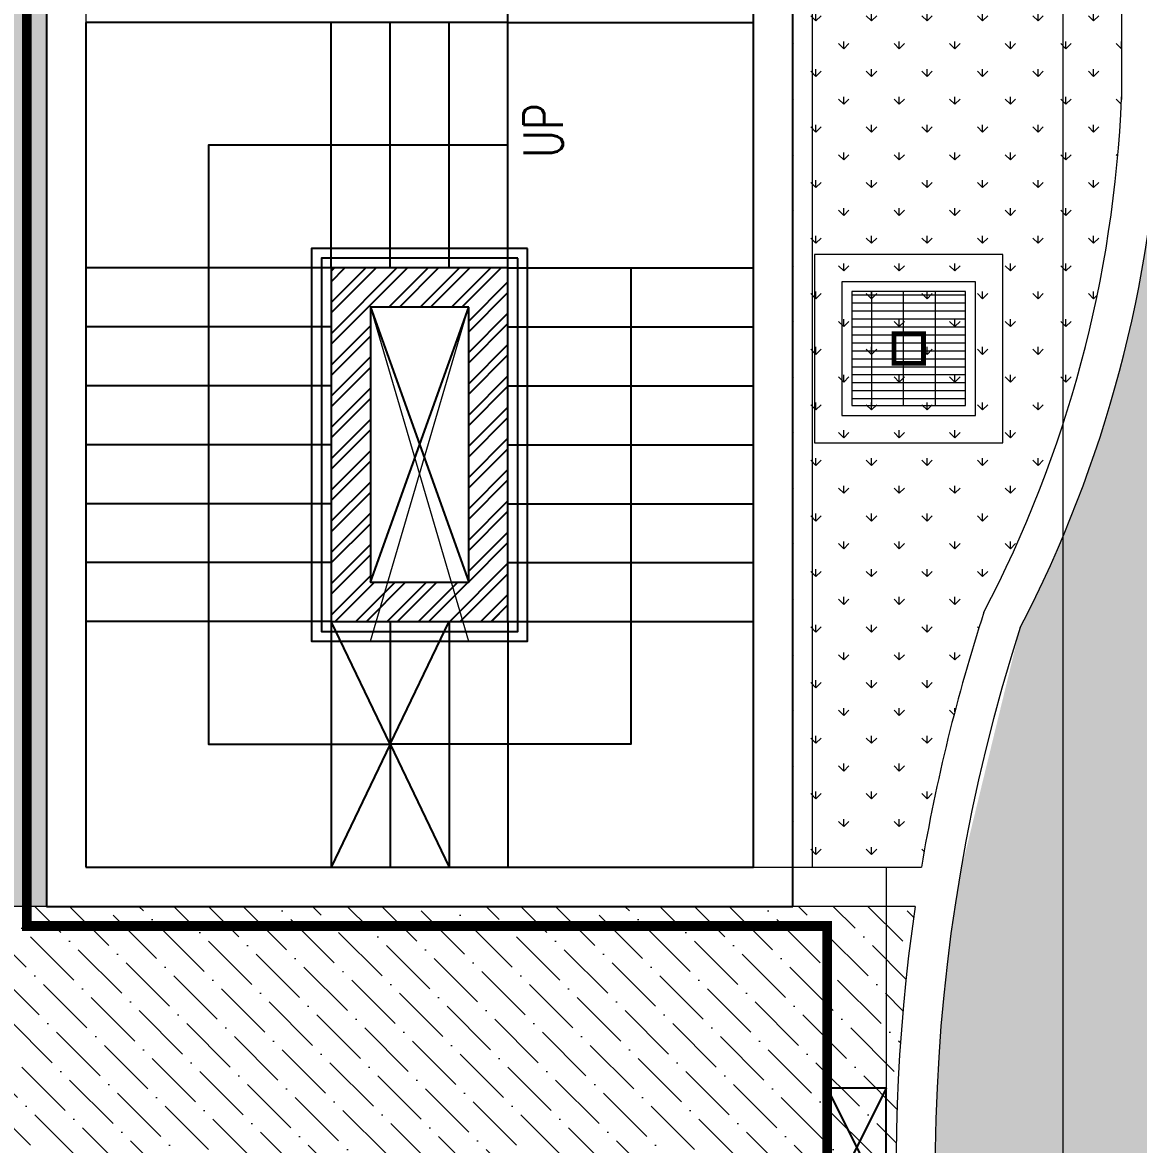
# Model space of a CAD drawing. Header units: millimetres. Extents: x 7964926 to 16080295, y -6277184 to -2986664.
# Drawn here: x 7978488 to 7984172, y -3138910 to -3133197 of the extents above; entities that cross this region are included whole.
import ezdxf

# ---------------------------------------------------------------- set-up
doc = ezdxf.new("R2010")
doc.units = ezdxf.units.MM
doc.header["$LTSCALE"] = 2000
doc.header["$MEASUREMENT"] = 0
for name, pattern in [('( Hidden )', [0.375, 0.25, -0.125]), ('1', [0, 0, 0]), ('CONTINU', [0, 0, 0]), ('HIDDEN', [0.375, 0.25, -0.125])]:
    doc.linetypes.add(name, pattern=pattern)
for name, color, linetype in [('a-cutout', 8, 'Continuous'), ('a-hatch', 8, 'Continuous'), ('a-railing', 2, 'Continuous'), ('a-stair', 1, 'Continuous'), ('a-wall', 8, 'Continuous')]:
    doc.layers.add(name, color=color, linetype=linetype)
for name, color, linetype, lineweight in [('AUDIT_I_180430102448-0', 5, 'Continuous', 9), ('BASEMENT EDGE', 4, 'Continuous', 5), ('L - paving', 9, 'Continuous', 5), ('L- existing trees', 76, 'Continuous', 18), ('L-CHAMBERS', 50, 'Continuous', 5), ('L-CORECUT', 4, 'Continuous', 5), ('L-ELE 2', 30, 'Continuous', 15), ('L-ELE 4', 27, 'Continuous', 9), ('L-Paver 400x400', 250, '1', 13), ('L-SHRUBS', 96, 'Continuous', 18), ('STR-Capital', 8, 'Continuous', 15), ('STR-Podium Beam', 8, 'Continuous', 15), ('STR-Retaining Wall', 250, 'HIDDEN', 15), ('STR-Stair Case', 251, 'Continuous', 15)]:
    doc.layers.add(name, color=color, linetype=linetype, lineweight=lineweight)
doc.styles.get("Standard").update_dxf_attribs({"font": 'romans.shx', "width": 0.75})
pattern_1 = [(90, (0.1326889004558325, -9.601470082998276e-06), (-141.4213562, 141.4213562), [37.5, -245.3427126]), (45, (0.1326889004558325, -9.601470082998276e-06), (-141.4213562373095, 141.4213562373095), [37.5, -162.5]), (135, (0.1326889004558325, -9.601470082998276e-06), (-141.4213562373095, -141.4213562373095), [37.5, -162.5])]
pattern_2 = [(45, (0.8185779266059399, 62375.11433652462), (66.29126073623884, 243.0679560328757), [312.5, -62.5, 0, -62.5])]

# ---------------------------------------------------------------- blocks, each defined once
blk = doc.blocks.new('plam 1')
at = {"layer": 'L- existing trees'}
blk.add_circle((18691.24329189213, 10681.50307737615), 0.01259822064505469, dxfattribs=at)
for centre, major_axis, ratio, start_param, end_param in [((18692.18483846516, 10682.00705469291), (-0.7551500129593981, 0.7551500129593984), 0.9999999999221821, -0.142479172760305, 1.26503951691869), ((18690.59946198878, 10682.35859462703), (-0.7571085495885552, 0.7571085495885551), 0.9999999999214267, 3.013099626958253, 4.416231272074521), ((18691.27760801913, 10682.57046928463), (-0.755150012958269, 0.7551500129582689), 0.9999999999264555, 0.9047183779975385, 2.31223706823846), ((18690.18047726691, 10681.37326294998), (-0.7571085495863722, 0.7571085495863723), 0.9999999999260709, 4.060297177710615, 5.463428823434016), ((18692.15052233815, 10680.93966278443), (-0.755150012960137, 0.7551500129601366), 0.9999999999209107, -1.189676724922368, 0.2178419665983262), ((18691.66227661401, 10682.48840905321), (-0.7571085495877312, 0.7571085495877311), 0.9999999999241717, 1.965902074801756, 3.369033721785306), ((18690.82430717025, 10680.51774569909), (-0.7571085495877312, 0.7571085495877311), 0.9999999999241717, -1.175690578788037, 0.2274410681955126), ((18691.8871217955, 10680.64756012527), (-0.7571085495885552, 0.7571085495885551), 0.9999999999214267, -0.1284930266315407, 1.274638618484728), ((18691.20897576513, 10680.43568546768), (-0.7551500129613562, 0.7551500129613561), 0.9999999999224967, 4.04631103158885, 5.453829721822878), ((18690.33606144613, 10682.06649196788), (-0.7551500129593878, 0.7551500129593877), 0.999999999925126, 1.951915928665749, 3.35943462018723), ((18690.3017453191, 10680.9991000594), (-0.7551500129585874, 0.7551500129585873), 0.9999999999256194, 2.999113480829971, 4.406632170507497), ((18692.3061065174, 10681.63289180233), (-0.7571085495892501, 0.75710854958925), 0.9999999999211854, 0.9187045241248621, 2.321836169841844)]:
    blk.add_ellipse(centre, major_axis=major_axis, ratio=ratio, start_param=start_param, end_param=end_param, dxfattribs=at)
blk = doc.blocks.new('cb 1')
at = {"layer": 'L-Paver 400x400', "true_color": 0x636466}
h = blk.add_hatch(dxfattribs=at)
h.set_pattern_fill('GRATE', color=251, scale=1300)
h.set_pattern_definition([(0, (0, 0), (0, 40.625), []), (90, (0, 0), (-162.5, 9.950255243072245e-15), [])])
h.paths.add_polyline_path([(8080577.548487278, -3139539.649760513), (8079997.548487278, -3139539.649760513), (8079997.548487278, -3140119.649760513), (8080577.548487278, -3140119.649760513)])
at = {"layer": 'L-CHAMBERS', "color": 8}
blk.add_lwpolyline([(8079807.548487278, -3140309.649760513), (8080767.548487278, -3140309.649760513), (8080767.548487278, -3139349.649760513), (8079807.548487278, -3139349.649760513)], close=True, dxfattribs=at)
at = {"layer": 'L-CHAMBERS', "color": 37}
for points in [[(8079947.548487278, -3140169.649760513), (8080627.548487278, -3140169.649760513), (8080627.548487278, -3139489.649760513), (8079947.548487278, -3139489.649760513)], [(8079997.548487278, -3140119.649760513), (8080577.548487278, -3140119.649760513), (8080577.548487278, -3139539.649760513), (8079997.548487278, -3139539.649760513)]]:
    blk.add_lwpolyline(points, close=True, dxfattribs=at)

msp = doc.modelspace()

# ---------------------------------------------------------------- hatches: boundary and pattern name
at = {"layer": 'a-hatch', "linetype": 'Continuous'}
h = msp.add_hatch(dxfattribs=at)
h.set_pattern_fill('ANSI32', color=256, scale=300)
h.set_pattern_definition([(45, (4724581.121281289, -990281.4565841975), (-79.5495128834866, 79.5495128834866), []), (45, (4724634.154289789, -990281.4565841975), (-79.5495128834866, 79.5495128834866), [])])
h.paths.add_polyline_path([(7980760.206521817, -3134647.465291387), (7980260.206521817, -3134647.465291387), (7980260.206521817, -3136047.465291386), (7980760.206521813, -3136047.465291385)], flags=16)
h.paths.add_polyline_path([(7980960.206521817, -3134447.465291386), (7980060.206521817, -3134447.465291387), (7980060.206521813, -3136247.465291386), (7980960.206521813, -3136247.465291385)])
h = msp.add_hatch(dxfattribs=at)
h.set_pattern_fill('ANSI32', color=256, scale=300, angle=360)
h.set_pattern_definition([(44.99999999999999, (4724581.184531912, -990281.4564727275), (-79.54951288348659, 79.54951288348661), []), (44.99999999999999, (4724634.217540413, -990281.4564727275), (-79.54951288348659, 79.54951288348661), [])])
h.paths.add_polyline_path([(7980260.269772436, -3136047.465179916), (7980260.269772436, -3134647.465179917), (7980760.269772436, -3134647.465179917), (7980760.269772433, -3136047.465179916)], flags=16)
h.paths.add_polyline_path([(7980060.269772436, -3136247.465179916), (7980060.269772436, -3134447.465179917), (7980960.269772436, -3134447.465179916), (7980960.269772433, -3136247.465179916)])
at = {"layer": 'L - paving'}
h = msp.add_hatch(dxfattribs=at)
h.set_pattern_fill('ANSI36', color=37, scale=1000)
h.set_pattern_definition(pattern_2)
edge = h.paths.add_edge_path()
edge.add_line((7992136.253626462, -3148034.96646662), (7992136.253626462, -3147784.96646662))
edge.add_arc((7992306.324730385, -3140956.623095941), 6830.460992370101, 268.5732495054793, 291.2160302163969)
edge.add_arc((7997602.285093603, -3156184.966466388), 9299.99999976767, 89.99999999986801, 107.6780703949938, ccw=False)
edge.add_line((7997602.285093624, -3146884.96646662), (7997602.285093624, -3145034.966466619))
edge.add_arc((7997602.285093624, -3156184.9664666), 11149.99999998091, 90, 107.6780704830088)
edge.add_arc((7992136.253625932, -3139034.966466785), 6850.000000003242, 162.2472098696303, 287.678070487642, ccw=False)
edge.add_arc((7974192.159000194, -3131834.184324568), 12512.27109988789, 335.8849368719528, 350.1766932837552)
edge.add_line((7986520.982429813, -3133968.907004067), (7984258.098864128, -3133968.907004067))
edge.add_arc((7977879.431459653, -3133322.323556682), 6411.354615940402, 332.5518691598264, 354.2118956154298, ccw=False)
edge.add_line((7983569.050172961, -3136277.60812987), (7983260.869696219, -3137542.465179925))
edge.add_arc((7992136.253629111, -3139034.9664671), 9000.00000269124, 170.4543437858088, 171.4430528744659)
edge.add_arc((7992162.879508385, -3139026.220079937), 9025.036910237823, 171.5231127321314, 224.8467537077256)
edge.add_line((7985764.16882064, -3145390.793338664), (7985927.846079977, -3145550.768469194))
edge.add_arc((7992136.253626521, -3139034.966466545), 9000.000000094495, 226.3838957769742, 238.6611735140266)
edge.add_line((7987455.371477143, -3146721.925703157), (7987825.702009929, -3146032.589657113))
edge.add_line((7987825.702009929, -3146032.589657113), (7988671.389385467, -3146486.916480949))
edge.add_line((7988671.389385467, -3146486.916480949), (7988300.776012066, -3147176.779008645))
edge.add_arc((7992136.253626463, -3139034.966466614), 9000.000000006448, 244.7756255570314, 269.9999999999941)
h = msp.add_hatch(dxfattribs=at)
h.set_pattern_fill('ANSI36', color=37, scale=1000)
h.set_pattern_definition(pattern_2)
edge = h.paths.add_edge_path()
edge.add_line((7992136.253626462, -3148034.966466621), (7992136.253626462, -3147784.96646662))
edge.add_arc((7992306.324730385, -3140956.623095941), 6830.460992370101, 268.5732495054793, 291.2160302163969)
edge.add_arc((7997602.285093603, -3156184.966466388), 9299.99999976767, 89.99999999986801, 107.6780703949938, ccw=False)
edge.add_line((7997602.285093624, -3146884.96646662), (7997602.285093624, -3145034.966466619))
edge.add_arc((7997602.285093624, -3156184.9664666), 11149.99999998091, 90, 107.6780704830088)
edge.add_arc((7992136.253625932, -3139034.966466785), 6850.000000003242, 162.2472098696303, 287.678070487642, ccw=False)
edge.add_arc((7974192.159000194, -3131834.184324568), 12512.27109988789, 335.8849368719528, 350.1766932837552)
edge.add_line((7986520.982429813, -3133968.907004067), (7984258.098864128, -3133968.907004067))
edge.add_arc((7977879.431459653, -3133322.323556682), 6411.354615940402, 332.5518691598264, 354.2118956154298, ccw=False)
edge.add_line((7983569.050172961, -3136277.60812987), (7983260.869696219, -3137542.465179923))
edge.add_arc((7983415.587677861, -3138827.695208563), 1294.509127182476, 83.13567760408239, 96.86432325335761, ccw=False)
edge.add_arc((7992114.518095109, -3139047.702520507), 8675.788490501049, 170.0087010145854, 226.4297970721828)
edge.add_line((7986134.792998086, -3145333.575069004), (7985927.846079867, -3145550.768469089))
edge.add_arc((7992136.253626492, -3139034.966466583), 9000.000000047226, 226.383895775975, 238.6611735140586)
edge.add_line((7987455.371477143, -3146721.925703157), (7987825.702009929, -3146032.589657113))
edge.add_line((7987825.702009929, -3146032.589657113), (7988671.389385467, -3146486.916480949))
edge.add_line((7988671.389385467, -3146486.916480949), (7988300.776012066, -3147176.779008645))
edge.add_arc((7992136.253626464, -3139034.966466615), 9000.000000006003, 244.7756255570235, 269.9999999999881)
h = msp.add_hatch(dxfattribs=at)
h.set_pattern_fill('ANSI36', color=256, scale=1000, angle=90)
h.set_pattern_definition([(135, (0.1959395222365856, 0.0001018689945340157), (-243.0679560328757, 66.29126073623885), [312.5, -62.5, 0, -62.5])])
edge = h.paths.add_edge_path()
edge.add_line((7975883.302339546, -3151336.458172908), (7979904.333849629, -3151412.782368306))
edge.add_line((7979904.333849631, -3151412.782368305), (7981105.781595079, -3141697.465179921))
edge.add_line((7981105.781595077, -3141697.465179921), (7983329.94335475, -3141697.465179923))
edge.add_arc((7992136.253626466, -3139034.966466619), 9200.000000002954, 171.6406819610821, 196.8221600657131, ccw=False)
edge.add_line((7983033.996197227, -3137697.465179923), (7977569.972683281, -3137697.465179911))
edge.add_line((7977569.972683281, -3137697.465179912), (7975883.302339548, -3151336.458172908))
at = {"layer": 'L-SHRUBS'}
h = msp.add_hatch(dxfattribs=at)
h.set_pattern_fill('GRASS', color=256, scale=200)
h.set_pattern_definition(pattern_1)
h.paths.add_polyline_path([(7984085.233258184, -3128908.35825134), (7974840.964154959, -3128908.358251338), (7974109.250305589, -3134903.014366015), (7977858.191060927, -3135366.321495241), (7977569.972683281, -3137697.465179912), (7978610.206521809, -3137697.465291383), (7978610.206521824, -3131897.465291387), (7980910.26977244, -3131897.465291393), (7980910.26977244, -3130497.465179923), (7984085.233258184, -3130497.465179925)])
h = msp.add_hatch(dxfattribs=at)
h.set_pattern_fill('GRASS', color=256, scale=200)
h.set_pattern_definition(pattern_1)
edge = h.paths.add_edge_path()
edge.add_line((7984085.23325818, -3133568.930951358), (7984085.233258178, -3132397.465179923))
edge.add_line((7984085.23325818, -3132397.465179923), (7982510.269772451, -3132397.465179923))
edge.add_line((7982510.269772451, -3132397.465179923), (7982510.269772451, -3132497.465333093))
edge.add_line((7982510.269772451, -3132497.465333093), (7982410.206521828, -3132497.465333093))
edge.add_line((7982410.206521828, -3132497.465333093), (7982410.206521812, -3137497.465179923))
edge.add_line((7982410.206521811, -3137497.465179923), (7983065.636790029, -3137497.465179924))
edge.add_arc((7992136.253626462, -3139034.966466621), 9199.999999999049, 162.3219185300474, 170.3796053556034, ccw=False)
edge.add_arc((7977680.843980839, -3133288.150145767), 6410.541309165528, 332.5704440897123, 357.4896498439084)

# ---------------------------------------------------------------- linework, layer by layer
at = {"layer": 'a-cutout', "color": 8, "linetype": 'HIDDEN', "ltscale": 1000}
for p, q in [((7980260.206521817, -3134647.46525011), (7980760.206521809, -3136047.465250107)), ((7980260.206521817, -3136047.465250109), (7980760.206521817, -3134647.46525011)), ((7980260.206521817, -3134647.465291387), (7980760.206521809, -3136047.465291385)), ((7980260.206521817, -3136047.465291386), (7980760.206521817, -3134647.465291387))]:
    msp.add_line(p, q, dxfattribs=at)
at = {"layer": 'a-cutout', "color": 1}
for p, q in [((7982886.057686944, -3138622.465240723), (7982586.057686947, -3139222.465240723)), ((7982586.057686947, -3138622.465240723), (7982886.057686944, -3139222.465240723)), ((7982886.057686944, -3138622.465240723), (7982586.057686947, -3139222.465240723)), ((7982586.057686947, -3138622.465240723), (7982886.057686944, -3139222.465240723))]:
    msp.add_line(p, q, dxfattribs=at)
msp.add_lwpolyline([(7982586.057686947, -3138622.465240723), (7982586.057686947, -3139222.465240723), (7982886.057686944, -3139222.465240723), (7982886.057686944, -3138622.465240723)], close=True, dxfattribs=at)
msp.add_lwpolyline([(7982586.057686947, -3138622.465240723), (7982586.057686947, -3139222.465240723), (7982886.057686944, -3139222.465240723), (7982886.057686944, -3138622.465240723)], close=True, dxfattribs=at)
at = {"layer": 'a-railing', "lineweight": 25}
for points in [[(7981060.269772436, -3134347.465179916), (7979960.269772436, -3134347.465179917), (7979960.269772433, -3136347.465179917), (7981060.269772433, -3136347.465179916)], [(7981010.269772436, -3134397.465179916), (7980010.269772436, -3134397.465179917), (7980010.269772436, -3136297.465179916), (7981010.269772433, -3136297.465179916)]]:
    msp.add_lwpolyline(points, close=True, dxfattribs=at)
at = {"layer": 'a-stair', "lineweight": 25}
for p, q in [((7980060.269772436, -3134447.465179917), (7980060.26977244, -3133197.465179917)), ((7980360.269772436, -3134447.465179919), (7980360.269772436, -3133197.465179919)), ((7980660.269772436, -3134447.465179916), (7980660.269772436, -3133197.465179916)), ((7980960.269772436, -3134447.465179916), (7980960.269772436, -3133197.465179917)), ((7980060.269772436, -3134447.465179917), (7978810.269772436, -3134447.465179914)), ((7980960.269772436, -3134447.465179916), (7982210.269772436, -3134447.465179919)), ((7980060.269772436, -3134747.465179917), (7978810.269772436, -3134747.465179914)), ((7980960.269772436, -3134747.465179916), (7982210.269772436, -3134747.465179919)), ((7980060.269772436, -3135047.465179917), (7978810.269772436, -3135047.465179914)), ((7980960.269772436, -3135047.465179916), (7982210.269772436, -3135047.465179919)), ((7980060.269772436, -3135347.465179917), (7978810.269772436, -3135347.465179916)), ((7980960.269772436, -3135347.465179917), (7982210.269772436, -3135347.465179921)), ((7980060.269772436, -3135647.465179917), (7978810.269772436, -3135647.465179912)), ((7980960.269772436, -3135647.465179917), (7982210.269772436, -3135647.465179921)), ((7980060.269772436, -3135947.465179917), (7978810.269772436, -3135947.465179916)), ((7980960.269772433, -3135947.465179916), (7982210.269772433, -3135947.465179919)), ((7980060.269772436, -3136247.465179917), (7978810.269772436, -3136247.465179912)), ((7980060.269772436, -3136247.465179916), (7980060.269772429, -3137497.465179916)), ((7980360.269772433, -3136247.465179917), (7980360.269772433, -3137497.465179917)), ((7980660.269772433, -3136247.465179916), (7980660.269772433, -3137497.465179916)), ((7980960.269772433, -3136247.465179916), (7980960.269772429, -3137497.465179916)), ((7980960.269772433, -3136247.465179916), (7980960.269772433, -3137497.465179916)), ((7980960.269772433, -3136247.465179916), (7982210.269772433, -3136247.465179919))]:
    msp.add_line(p, q, dxfattribs=at)
at = {"layer": 'a-stair'}
msp.add_line((7980960.206521817, -3133197.465291387), (7982210.20652182, -3133197.465291389), dxfattribs=at)
at = {"layer": 'a-stair', "color": 2, "lineweight": 25}
for points in [[(7980960.269772436, -3133822.465179916), (7979435.269772436, -3133822.465179916), (7979435.26977244, -3136872.465179916), (7980360.269772433, -3136872.465179916), (7980060.269772429, -3137497.465179916)], [(7981585.26977244, -3134447.465179917), (7981585.26977244, -3136872.465179916), (7980360.269772433, -3136872.465179916), (7980660.269772433, -3137497.465179916)], [(7980360.269772433, -3136872.465179916), (7980060.269772436, -3136247.465179916)], [(7980360.269772433, -3136872.465179916), (7980660.269772433, -3136247.465179916)]]:
    msp.add_lwpolyline(points, dxfattribs=at)
at = {"layer": 'a-wall'}
for p, q in [((7978610.206521824, -3131897.465250111), (7978610.206521809, -3137697.465250106)), ((7978610.206521824, -3131897.465291387), (7978610.206521809, -3137697.465291383)), ((7982210.206521817, -3134447.465250113), (7982210.20652182, -3131897.465250116)), ((7982210.206521817, -3134447.465291389), (7982210.20652182, -3131897.465291393)), ((7982410.206521809, -3137697.465250115), (7982410.206521828, -3131897.465250116)), ((7982410.206521809, -3137697.465291392), (7982410.206521828, -3131897.465291393)), ((7980960.206521817, -3133197.46525011), (7978810.20652182, -3133197.465250106)), ((7978810.20652182, -3133197.465250106), (7978810.206521809, -3137497.465250107)), ((7980960.206521817, -3133197.465291387), (7978810.20652182, -3133197.465291383)), ((7978810.20652182, -3133197.465291383), (7978810.206521809, -3137497.465291384)), ((7982210.206521813, -3137497.465250113), (7982210.206521817, -3134447.465250113)), ((7982210.206521813, -3137497.465291389), (7982210.206521817, -3134447.465291389)), ((7978810.206521809, -3137497.465250107), (7982210.206521813, -3137497.465250115)), ((7978810.206521809, -3137497.465291384), (7982210.206521813, -3137497.465291392)), ((7978610.206521809, -3137697.465250106), (7982410.206521809, -3137697.465250115)), ((7978610.206521809, -3137697.465291383), (7982410.206521809, -3137697.465291392))]:
    msp.add_line(p, q, dxfattribs=at)
at = {"layer": 'a-wall', "linetype": 'Continuous'}
for p, q in [((7980960.206521817, -3133197.46525011), (7980960.20652182, -3132097.465250114)), ((7980960.206521817, -3133197.465291387), (7980960.20652182, -3132097.465291391))]:
    msp.add_line(p, q, dxfattribs=at)
at = {"layer": 'a-wall'}
for points in [[(7980960.206521817, -3134447.465291386), (7980060.206521817, -3134447.465291387), (7980060.206521813, -3136247.465291386), (7980960.206521813, -3136247.465291385)], [(7980760.206521817, -3134647.465291387), (7980260.206521817, -3134647.465291387), (7980260.206521817, -3136047.465291386), (7980760.206521813, -3136047.465291385)]]:
    msp.add_lwpolyline(points, close=True, dxfattribs=at)
at = {"layer": 'AUDIT_I_180430102448-0', "lineweight": 25}
for p, q in [((7980960.269772442, -3133197.465179917), (7980960.26977244, -3132397.465179923)), ((7980960.269772436, -3133197.465179917), (7978810.269772436, -3133197.465179917))]:
    msp.add_line(p, q, dxfattribs=at)
at = {"layer": 'BASEMENT EDGE', "color": 2, "linetype": '( Hidden )', "ltscale": 0.01, "const_width": 50}
msp.add_lwpolyline([(7981805.827278946, -3086059.967953469), (7976491.006109476, -3129797.46565373), (7978510.206521805, -3129797.46565373), (7978510.206521805, -3137797.465291389), (7982586.190326475, -3137797.465291393), (7982586.190326475, -3145584.965291392), (8038276.190326475, -3145584.965291392), (8038276.190326475, -3143084.965291393), (8166136.190326478, -3143084.965291393), (8166136.191441908, -3086059.965282003)], close=True, dxfattribs=at)
at = {"layer": 'L-CORECUT', "const_width": 25}
for points in [[(7982926.036457985, -3134783.000009171), (7983076.036457985, -3134783.000009171), (7983076.036457985, -3134933.000009171), (7982926.036457985, -3134933.000009171)], [(7982926.036457985, -3134783.000009171), (7983076.036457985, -3134783.000009171), (7983076.036457985, -3134933.000009171), (7982926.036457985, -3134933.000009171)], [(7982926.036457984, -3134783.000009171), (7983076.036457984, -3134783.000009171), (7983076.036457984, -3134933.000009171), (7982926.036457984, -3134933.000009171)], [(7982926.036457984, -3134783.000009171), (7983076.036457984, -3134783.000009171), (7983076.036457984, -3134933.000009171), (7982926.036457984, -3134933.000009171)]]:
    msp.add_lwpolyline(points, close=True, dxfattribs=at)
at = {"layer": 'L-ELE 2'}
for p, q in [((7984085.233258182, -3132397.465179923), (7984085.233258182, -3133589.103108658)), ((7982410.269772433, -3137497.465179923), (7983065.63679003, -3137497.465179924)), ((7978610.269772433, -3137697.465179912), (7977569.972683281, -3137697.465179912))]:
    msp.add_line(p, q, dxfattribs=at)
for centre, radius, start, end in [((7977879.431459613, -3133322.323556663), 6211.354615983763, 332.3989095262418, 357.6152065196306), ((7977879.431459613, -3133322.323556663), 6411.354615983763, 332.5518691598477, 357.6152065196306), ((7992136.253626462, -3139034.96646662), 9200, 162.0531260014757, 170.379605355613), ((7992136.253626462, -3139034.96646662), 9000, 162.1592050935436, 226.3838958105937)]:
    msp.add_arc(centre, radius, start, end, dxfattribs=at)
at = {"layer": 'L-ELE 4', "color": 2, "linetype": '( Hidden )', "ltscale": 0.01, "const_width": 50}
msp.add_lwpolyline([(7981805.827280783, -3086059.967953469), (7976491.006111314, -3129797.46565373), (7978510.206523643, -3129797.46565373), (7978510.206523643, -3137797.465291389), (7982586.190328312, -3137797.465291393), (7982586.190328312, -3145584.965291392), (8038276.190328312, -3145584.965291392), (8038276.190328312, -3143084.965291393), (8166136.190328316, -3143084.965291393), (8166136.191443746, -3086059.965282003)], close=True, dxfattribs=at)
at = {"layer": 'L-ELE 4', "color": 8}
msp.add_lwpolyline([(7983033.996197398, -3137697.465178754), (7982410.206521809, -3137697.465178752)], dxfattribs=at)
msp.add_arc((7992136.253626462, -3139034.96646662), 9200, 171.6406819537117, 196.8221600688004, dxfattribs=at)
at = {"layer": 'STR-Capital', "linetype": 'HIDDEN', "ltscale": 0.005}
msp.add_line((7983786.057686947, -3131097.465977102), (7983786.057686947, -3143984.965240724), dxfattribs=at)
msp.add_line((7983786.057686947, -3131097.465977102), (7983786.057686947, -3143984.965240724), dxfattribs=at)
at = {"layer": 'STR-Podium Beam', "linetype": 'HIDDEN', "lineweight": 5, "ltscale": 0.005}
for p, q in [((7982510.073882293, -3132497.465240723), (7982510.073882293, -3137497.46524072)), ((7982510.073882293, -3132497.465240723), (7982510.073882293, -3137497.46524072)), ((7982210.073882293, -3133197.46524072), (7982210.073882293, -3137497.46524072)), ((7982210.073882293, -3133197.46524072), (7982210.073882293, -3137497.46524072))]:
    msp.add_line(p, q, dxfattribs=at)
at = {"layer": 'STR-Retaining Wall', "linetype": 'HIDDEN', "ltscale": 0.005}
for p, q in [((7978510.073882291, -3137797.465240718), (7978510.073885607, -3129497.465339334)), ((7978510.073882291, -3137797.465240718), (7978510.073885607, -3129497.465339334)), ((7978810.073882287, -3129797.465240723), (7978810.073882289, -3137497.46524072)), ((7978810.073882287, -3129797.465240723), (7978810.073882289, -3137497.46524072)), ((7978810.073882289, -3137497.46524072), (7982886.057686951, -3137497.46524072)), ((7978810.073882289, -3137497.46524072), (7982886.057686951, -3137497.46524072)), ((7982886.057686951, -3137497.46524072), (7982886.057686944, -3145284.965240724)), ((7982886.057686951, -3137497.46524072), (7982886.057686944, -3145284.965240724)), ((7982586.057686947, -3137797.465240718), (7978510.073882291, -3137797.465240718)), ((7982586.057686947, -3137797.465240718), (7978510.073882291, -3137797.465240718))]:
    msp.add_line(p, q, dxfattribs=at)
at = {"layer": 'STR-Retaining Wall', "linetype": 'Continuous'}
msp.add_lwpolyline([(8024038.273987453, -3145584.965240723), (7982586.057686944, -3145584.965240725), (7982586.057686947, -3137797.465240718)], dxfattribs=at)
msp.add_lwpolyline([(8024038.273987453, -3145584.965240723), (7982586.057686944, -3145584.965240725), (7982586.057686947, -3137797.465240718)], dxfattribs=at)
at = {"layer": 'STR-Stair Case', "linetype": 'CONTINU'}
for p, q in [((7980960.073882297, -3133822.465240717), (7979435.073882295, -3133822.465240717)), ((7979435.073882295, -3133822.465240717), (7979435.073882297, -3136872.465240717)), ((7980960.073882297, -3133822.465240717), (7979435.073882295, -3133822.465240717)), ((7979435.073882295, -3133822.465240717), (7979435.073882297, -3136872.465240717)), ((7981060.073882295, -3134347.465240717), (7979960.073882295, -3134347.465240719)), ((7979960.073882295, -3134347.465240719), (7979960.073882289, -3136347.465240718)), ((7981060.073882295, -3134347.465240717), (7979960.073882295, -3134347.465240719)), ((7979960.073882295, -3134347.465240719), (7979960.073882289, -3136347.465240718)), ((7981060.073882289, -3136347.465240717), (7981060.073882295, -3134347.465240717)), ((7981060.073882289, -3136347.465240717), (7981060.073882295, -3134347.465240717)), ((7981010.073882293, -3134397.465240717), (7980010.073882295, -3134397.465240719)), ((7980010.073882295, -3134397.465240719), (7980010.073882293, -3136297.465240717)), ((7981010.073882293, -3134397.465240717), (7980010.073882295, -3134397.465240719)), ((7980010.073882295, -3134397.465240719), (7980010.073882293, -3136297.465240717)), ((7980960.073882297, -3134447.465240717), (7980060.073882295, -3134447.465240718)), ((7980060.073882295, -3134447.465240718), (7980060.073882291, -3136247.465240717)), ((7980060.073882295, -3134464.206798305), (7980076.81543988, -3134447.465240718)), ((7980060.073882295, -3134623.305824072), (7980235.914465647, -3134447.465240718)), ((7980060.073882293, -3134782.404849839), (7980395.013491414, -3134447.465240718)), ((7980060.073882295, -3134517.239806804), (7980129.848448381, -3134447.465240718)), ((7980060.073882293, -3134676.338832572), (7980288.947474148, -3134447.465240718)), ((7980060.073882293, -3134835.437858338), (7980448.046499915, -3134447.465240718)), ((7980960.073882297, -3134447.465240717), (7980060.073882295, -3134447.465240718)), ((7980060.073882295, -3134447.465240718), (7980060.073882291, -3136247.465240717)), ((7980060.073882295, -3134464.206798305), (7980076.81543988, -3134447.465240718)), ((7980060.073882295, -3134623.305824072), (7980235.914465647, -3134447.465240718)), ((7980060.073882293, -3134782.404849839), (7980395.013491414, -3134447.465240718)), ((7980060.073882295, -3134517.239806804), (7980129.848448381, -3134447.465240718)), ((7980060.073882293, -3134676.338832572), (7980288.947474148, -3134447.465240718)), ((7980060.073882293, -3134835.437858338), (7980448.046499915, -3134447.465240718)), ((7980354.112517182, -3134647.465240718), (7980554.112517182, -3134447.465240718)), ((7980354.112517182, -3134647.465240718), (7980554.112517182, -3134447.465240718)), ((7980407.145525683, -3134647.465240718), (7980607.145525683, -3134447.465240718)), ((7980407.145525683, -3134647.465240718), (7980607.145525683, -3134447.465240718)), ((7980513.211542949, -3134647.465240718), (7980713.211542949, -3134447.465240718)), ((7980513.211542949, -3134647.465240718), (7980713.211542949, -3134447.465240718)), ((7980566.24455145, -3134647.465240718), (7980766.24455145, -3134447.465240718)), ((7980566.24455145, -3134647.465240718), (7980766.24455145, -3134447.465240718)), ((7980672.310568716, -3134647.465240718), (7980872.310568716, -3134447.465240718)), ((7980672.310568716, -3134647.465240718), (7980872.310568716, -3134447.465240718)), ((7980725.343577217, -3134647.465240718), (7980925.343577217, -3134447.465240718)), ((7980725.343577217, -3134647.465240718), (7980925.343577217, -3134447.465240718)), ((7980960.073882297, -3134447.465240717), (7982210.073882295, -3134447.46524072)), ((7980960.073882289, -3136247.465240716), (7980960.073882297, -3134447.465240717)), ((7980960.073882297, -3134447.465240717), (7982210.073882295, -3134447.46524072)), ((7980960.073882289, -3136247.465240716), (7980960.073882297, -3134447.465240717)), ((7981010.073882291, -3136297.465240717), (7981010.073882293, -3134397.465240717)), ((7981010.073882291, -3136297.465240717), (7981010.073882293, -3134397.465240717)), ((7981585.073882295, -3134447.465240718), (7981585.073882295, -3136872.465240718)), ((7981585.073882295, -3134447.465240718), (7981585.073882295, -3136872.465240718)), ((7980760.073882293, -3134718.800952908), (7980960.073882297, -3134518.800952904)), ((7980760.073882293, -3134718.800952908), (7980960.073882297, -3134518.800952904)), ((7980760.073882293, -3134771.833961408), (7980960.073882297, -3134571.833961404)), ((7980760.073882293, -3134771.833961408), (7980960.073882297, -3134571.833961404)), ((7980260.073882295, -3134647.465240718), (7980760.073882289, -3136347.465240716)), ((7980260.073882291, -3136347.465240717), (7980760.073882293, -3134647.465240718)), ((7980760.073882293, -3134647.465240718), (7980260.073882295, -3134647.465240718)), ((7980260.073882295, -3134647.465240718), (7980260.073882291, -3136047.465240717)), ((7980260.073882295, -3134647.465240718), (7980760.073882289, -3136347.465240716)), ((7980260.073882291, -3136347.465240717), (7980760.073882293, -3134647.465240718)), ((7980760.073882293, -3134647.465240718), (7980260.073882295, -3134647.465240718)), ((7980260.073882295, -3134647.465240718), (7980260.073882291, -3136047.465240717)), ((7980760.073882289, -3136047.465240716), (7980760.073882293, -3134647.465240718)), ((7980760.073882289, -3136047.465240716), (7980760.073882293, -3134647.465240718)), ((7980760.073882293, -3134877.899978676), (7980960.073882297, -3134677.899978672)), ((7980760.073882293, -3134877.899978676), (7980960.073882297, -3134677.899978672)), ((7980760.073882293, -3134930.932987175), (7980960.073882297, -3134730.932987171)), ((7980760.073882293, -3134930.932987175), (7980960.073882297, -3134730.932987171)), ((7980060.073882293, -3134941.503875607), (7980260.073882295, -3134741.503875605)), ((7980060.073882293, -3134941.503875607), (7980260.073882295, -3134741.503875605)), ((7980960.073882297, -3134747.465240716), (7982210.073882295, -3134747.46524072)), ((7980960.073882297, -3134747.465240716), (7982210.073882295, -3134747.46524072)), ((7980060.073882293, -3134994.536884106), (7980260.073882295, -3134794.536884105)), ((7980060.073882293, -3134994.536884106), (7980260.073882295, -3134794.536884105)), ((7980760.073882293, -3135036.999004443), (7980960.073882297, -3134836.999004439)), ((7980760.073882293, -3135036.999004443), (7980960.073882297, -3134836.999004439)), ((7980060.073882293, -3135100.602901374), (7980260.073882293, -3134900.602901372)), ((7980060.073882293, -3135100.602901374), (7980260.073882293, -3134900.602901372)), ((7980760.073882293, -3135090.032012944), (7980960.073882297, -3134890.032012939)), ((7980760.073882293, -3135090.032012944), (7980960.073882297, -3134890.032012939)), ((7980060.073882293, -3135153.635909873), (7980260.073882295, -3134953.635909873)), ((7980060.073882293, -3135153.635909873), (7980260.073882295, -3134953.635909873)), ((7980760.073882293, -3135196.09803021), (7980960.073882297, -3134996.098030207)), ((7980760.073882293, -3135196.09803021), (7980960.073882297, -3134996.098030207)), ((7980060.073882293, -3135259.701927141), (7980260.073882293, -3135059.701927139)), ((7980060.073882293, -3135259.701927141), (7980260.073882293, -3135059.701927139)), ((7980760.073882291, -3135249.13103871), (7980960.073882293, -3135049.131038708)), ((7980760.073882291, -3135249.13103871), (7980960.073882293, -3135049.131038708)), ((7980960.073882293, -3135047.465240717), (7982210.073882293, -3135047.46524072)), ((7980960.073882293, -3135047.465240717), (7982210.073882293, -3135047.46524072)), ((7980060.073882293, -3135312.73493564), (7980260.073882295, -3135112.73493564)), ((7980060.073882293, -3135312.73493564), (7980260.073882295, -3135112.73493564)), ((7980760.073882291, -3135355.197055978), (7980960.073882295, -3135155.197055974)), ((7980760.073882291, -3135355.197055978), (7980960.073882295, -3135155.197055974)), ((7980060.073882293, -3135418.800952909), (7980260.073882293, -3135218.800952908)), ((7980060.073882293, -3135418.800952909), (7980260.073882293, -3135218.800952908)), ((7980760.073882289, -3135408.230064479), (7980960.073882293, -3135208.230064475)), ((7980760.073882289, -3135408.230064479), (7980960.073882293, -3135208.230064475)), ((7980060.073882293, -3135471.833961408), (7980260.073882293, -3135271.833961408)), ((7980060.073882293, -3135471.833961408), (7980260.073882293, -3135271.833961408)), ((7980760.073882291, -3135514.296081745), (7980960.073882295, -3135314.296081742)), ((7980760.073882291, -3135514.296081745), (7980960.073882295, -3135314.296081742)), ((7980960.073882293, -3135347.465240719), (7982210.073882293, -3135347.465240722)), ((7980960.073882293, -3135347.465240719), (7982210.073882293, -3135347.465240722)), ((7980060.073882293, -3135577.899978676), (7980260.073882293, -3135377.899978674)), ((7980060.073882293, -3135577.899978676), (7980260.073882293, -3135377.899978674)), ((7980760.073882289, -3135567.329090246), (7980960.073882293, -3135367.329090242)), ((7980760.073882289, -3135567.329090246), (7980960.073882293, -3135367.329090242)), ((7980060.073882293, -3135630.932987176), (7980260.073882293, -3135430.932987175)), ((7980060.073882293, -3135630.932987176), (7980260.073882293, -3135430.932987175)), ((7980760.073882289, -3135673.395107512), (7980960.073882293, -3135473.39510751)), ((7980760.073882289, -3135673.395107512), (7980960.073882293, -3135473.39510751)), ((7980760.073882289, -3135726.428116013), (7980960.073882293, -3135526.42811601)), ((7980760.073882289, -3135726.428116013), (7980960.073882293, -3135526.42811601)), ((7980060.073882293, -3135736.999004443), (7980260.073882293, -3135536.999004442)), ((7980060.073882293, -3135736.999004443), (7980260.073882293, -3135536.999004442)), ((7980060.073882293, -3135790.032012943), (7980260.073882293, -3135590.032012942)), ((7980060.073882293, -3135790.032012943), (7980260.073882293, -3135590.032012942)), ((7980760.073882289, -3135832.49413328), (7980960.073882293, -3135632.494133278)), ((7980760.073882289, -3135832.49413328), (7980960.073882293, -3135632.494133278)), ((7980960.073882293, -3135647.465240719), (7982210.073882293, -3135647.465240722)), ((7980960.073882293, -3135647.465240719), (7982210.073882293, -3135647.465240722)), ((7980060.073882293, -3135896.09803021), (7980260.073882293, -3135696.09803021)), ((7980060.073882293, -3135896.09803021), (7980260.073882293, -3135696.09803021)), ((7980760.073882289, -3135885.527141781), (7980960.073882293, -3135685.527141779)), ((7980760.073882289, -3135885.527141781), (7980960.073882293, -3135685.527141779)), ((7980060.073882291, -3135949.13103871), (7980260.073882291, -3135749.13103871)), ((7980060.073882291, -3135949.13103871), (7980260.073882291, -3135749.13103871)), ((7980760.073882289, -3135991.593159047), (7980960.073882293, -3135791.593159045)), ((7980760.073882289, -3135991.593159047), (7980960.073882293, -3135791.593159045)), ((7980060.073882293, -3136055.197055978), (7980260.073882293, -3135855.197055977)), ((7980060.073882293, -3136055.197055978), (7980260.073882293, -3135855.197055977)), ((7980760.073882289, -3136044.626167548), (7980960.073882291, -3135844.626167546)), ((7980760.073882289, -3136044.626167548), (7980960.073882291, -3135844.626167546)), ((7980060.073882291, -3136108.230064477), (7980260.073882291, -3135908.230064478)), ((7980060.073882291, -3136108.230064477), (7980260.073882291, -3135908.230064478)), ((7980663.300826386, -3136247.465240717), (7980960.073882291, -3135950.692184812)), ((7980663.300826386, -3136247.465240717), (7980960.073882291, -3135950.692184812)), ((7980960.073882289, -3135947.465240717), (7982210.073882291, -3135947.465240722)), ((7980960.073882289, -3135947.465240717), (7982210.073882291, -3135947.465240722)), ((7980060.073882293, -3136214.296081745), (7980260.073882293, -3136014.296081745)), ((7980060.073882293, -3136214.296081745), (7980260.073882293, -3136014.296081745)), ((7980079.937731817, -3136247.465240718), (7980279.937731819, -3136047.465240717)), ((7980079.937731817, -3136247.465240718), (7980279.937731819, -3136047.465240717)), ((7980186.003749086, -3136247.465240717), (7980386.003749086, -3136047.465240717)), ((7980186.003749086, -3136247.465240717), (7980386.003749086, -3136047.465240717)), ((7980239.036757585, -3136247.465240717), (7980439.036757587, -3136047.465240716)), ((7980239.036757585, -3136247.465240717), (7980439.036757587, -3136047.465240716)), ((7980260.073882291, -3136047.465240717), (7980760.073882289, -3136047.465240716)), ((7980260.073882291, -3136047.465240717), (7980760.073882289, -3136047.465240716)), ((7980345.102774853, -3136247.465240716), (7980545.102774853, -3136047.465240717)), ((7980345.102774853, -3136247.465240716), (7980545.102774853, -3136047.465240717)), ((7980398.135783352, -3136247.465240716), (7980598.135783354, -3136047.465240716)), ((7980398.135783352, -3136247.465240716), (7980598.135783354, -3136047.465240716)), ((7980504.20180062, -3136247.465240718), (7980704.201800622, -3136047.465240716)), ((7980504.20180062, -3136247.465240718), (7980704.201800622, -3136047.465240716)), ((7980557.234809119, -3136247.465240717), (7980757.234809121, -3136047.465240716)), ((7980557.234809119, -3136247.465240717), (7980757.234809121, -3136047.465240716)), ((7980716.333834887, -3136247.465240717), (7980960.073882291, -3136003.725193313)), ((7980716.333834887, -3136247.465240717), (7980960.073882291, -3136003.725193313)), ((7980822.399852153, -3136247.465240716), (7980960.073882289, -3136109.79121058)), ((7980822.399852153, -3136247.465240716), (7980960.073882289, -3136109.79121058)), ((7980875.432860654, -3136247.465240716), (7980960.073882289, -3136162.824219081)), ((7980875.432860654, -3136247.465240716), (7980960.073882289, -3136162.824219081)), ((7980060.073882291, -3136247.465240717), (7980060.073882287, -3137497.465240718)), ((7980360.073882289, -3136872.465240718), (7980060.073882291, -3136247.465240717)), ((7980060.073882291, -3136247.465240717), (7980960.073882289, -3136247.465240716)), ((7980060.073882291, -3136247.465240717), (7980060.073882287, -3137497.465240718)), ((7980360.073882289, -3136872.465240718), (7980060.073882291, -3136247.465240717)), ((7980060.073882291, -3136247.465240717), (7980960.073882289, -3136247.465240716)), ((7980360.073882289, -3136247.465240717), (7980360.073882287, -3137497.465240718)), ((7980360.073882289, -3136247.465240717), (7980360.073882287, -3137497.465240718)), ((7980360.073882289, -3136247.465240717), (7980360.073882289, -3137497.465240718)), ((7980360.073882289, -3136872.465240717), (7980660.073882287, -3136247.465240717)), ((7980360.073882289, -3136247.465240717), (7980360.073882287, -3137497.465240718)), ((7980360.073882289, -3136247.465240717), (7980360.073882287, -3137497.465240718)), ((7980360.073882289, -3136247.465240717), (7980360.073882289, -3137497.465240718)), ((7980360.073882289, -3136872.465240717), (7980660.073882287, -3136247.465240717)), ((7980660.073882287, -3136247.465240716), (7980660.073882287, -3137497.465240717)), ((7980660.073882287, -3136247.465240716), (7980660.073882287, -3137497.465240717)), ((7980960.073882289, -3136247.465240716), (7980960.073882287, -3137497.465240716)), ((7980960.073882289, -3136247.465240716), (7980960.073882289, -3137497.465240717)), ((7980960.073882289, -3136247.465240716), (7980960.073882289, -3137497.465240717)), ((7980960.073882289, -3136247.465240716), (7980960.073882287, -3137497.465240717)), ((7980960.073882289, -3136247.465240716), (7982210.073882291, -3136247.46524072)), ((7980960.073882289, -3136247.465240716), (7980960.073882287, -3137497.465240716)), ((7980960.073882289, -3136247.465240716), (7980960.073882289, -3137497.465240717)), ((7980960.073882289, -3136247.465240716), (7980960.073882289, -3137497.465240717)), ((7980960.073882289, -3136247.465240716), (7980960.073882287, -3137497.465240717)), ((7980960.073882289, -3136247.465240716), (7982210.073882291, -3136247.46524072)), ((7980010.073882293, -3136297.465240717), (7981010.073882291, -3136297.465240717)), ((7980010.073882293, -3136297.465240717), (7981010.073882291, -3136297.465240717)), ((7979960.073882289, -3136347.465240718), (7981060.073882289, -3136347.465240717)), ((7979960.073882289, -3136347.465240718), (7981060.073882289, -3136347.465240717)), ((7979435.073882297, -3136872.465240717), (7980360.073882287, -3136872.465240718)), ((7979435.073882297, -3136872.465240717), (7980360.073882287, -3136872.465240718)), ((7980360.073882287, -3136872.465240718), (7980060.073882287, -3137497.465240718)), ((7980360.073882287, -3136872.465240718), (7980060.073882287, -3137497.465240718)), ((7981585.073882295, -3136872.465240718), (7980360.073882289, -3136872.465240718)), ((7980360.073882289, -3136872.465240718), (7980660.073882287, -3137497.465240718)), ((7981585.073882295, -3136872.465240718), (7980360.073882289, -3136872.465240718)), ((7980360.073882289, -3136872.465240718), (7980660.073882287, -3137497.465240718))]:
    msp.add_line(p, q, dxfattribs=at)

# ---------------------------------------------------------------- block references
at = {"layer": 'L- existing trees', "xscale": 1466.902106434599, "yscale": 1466.902106434599, "zscale": 1466.902106434599, "rotation": 77.25277453061463}
msp.add_blockref('plam 1', (17209167.62654632, -33331543.0091563), dxfattribs=at)
at = {"layer": 'L-CHAMBERS', "color": 8}
msp.add_blockref('cb 1', (-97286.512029293, 4971.649751341902), dxfattribs=at)
msp.add_blockref('cb 1', (-97286.512029293, 4971.649751341902), dxfattribs=at)

# ---------------------------------------------------------------- texts
at = {"layer": 'STR-Stair Case', "linetype": 'CONTINU', "width": 0.75}
msp.add_text('UP', height=200, rotation=90, dxfattribs=at).set_placement((7981240.073295562, -3133886.689171231))
msp.add_text('UP', height=200, rotation=90, dxfattribs=at).set_placement((7981240.073295562, -3133886.689171231))

doc.saveas('drawing.dxf')
